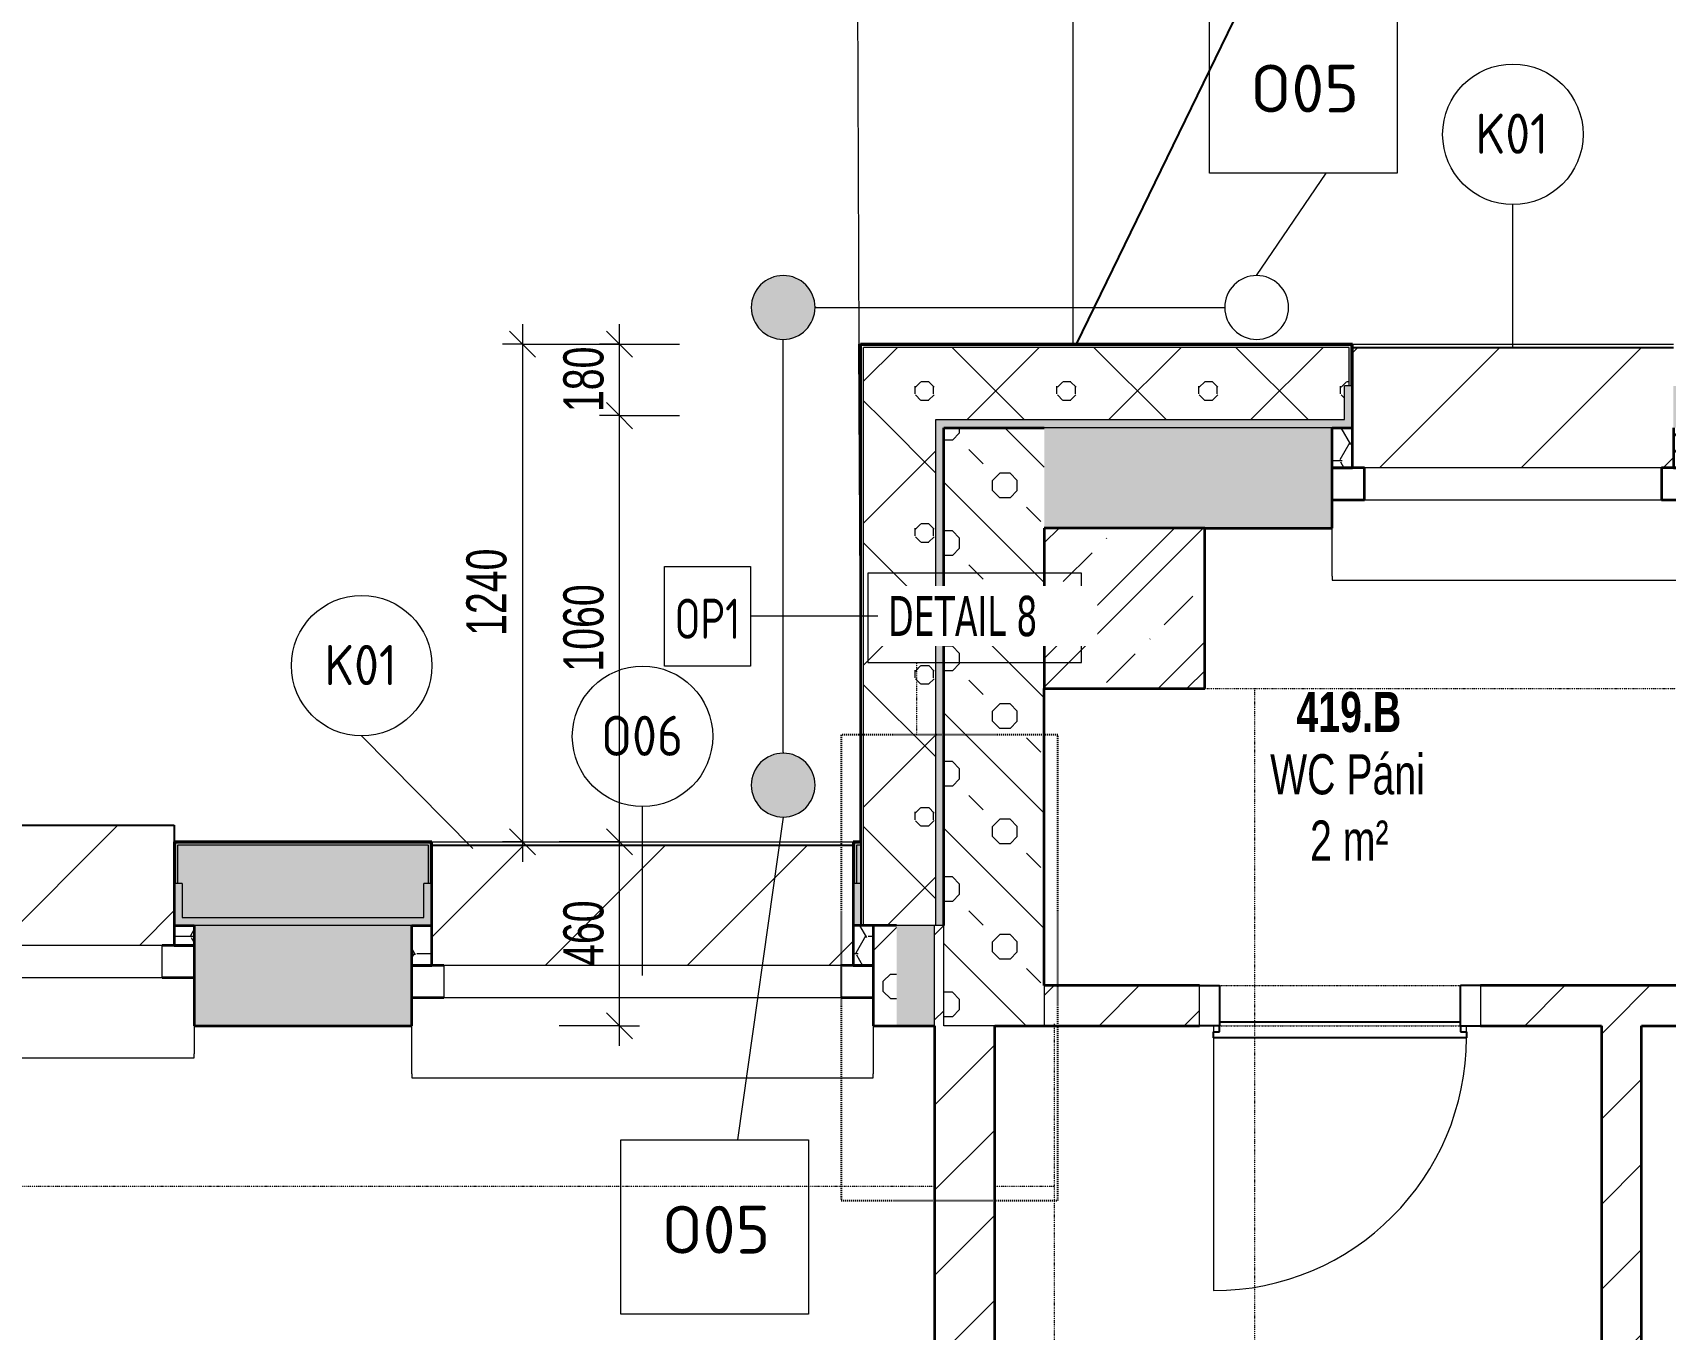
# Model space of a CAD drawing. Header units: millimetres. Extents: x -17526 to 208316, y -45352 to 20466.
# Drawn here: x 142228 to 146297, y -19485 to -16254 of the extents above; entities that cross this region are included whole.
import ezdxf

# ---------------------------------------------------------------- set-up
doc = ezdxf.new("R2010")
doc.units = ezdxf.units.MM
for name, pattern in [('3_Čárkovaná 2_5mm', [5, 2.5, -2.5]), ('Dash dot dot', [5, 2, -1, 0, -1, 0, -1]), ('Čerchovaná se dvěma tečkami', [2.59, 1, -0.53, 0, -0.53, 0, -0.53])]:
    doc.linetypes.add(name, pattern=pattern)
for name, color, linetype, lineweight in [('A-ANNO-DIMS', 211, 'Continuous', 9), ('A-ANNO-DIMS-50', 211, 'Continuous', 9), ('A-AREA-IDEN', 2, 'Continuous', 9), ('A-DETL', 90, 'Continuous', 9), ('A-DOOR', 31, 'Continuous', 9), ('A-DOOR-FRAM', 31, 'Continuous', 9), ('A-GENM', 13, 'Continuous', 9), ('A-GLAZ', 151, 'Continuous', 9), ('A-GLAZ-IDEN', 152, 'Continuous', 9), ('A-ROOF', 132, 'Continuous', 13), ('A-WALL', 113, 'Continuous', 9), ('A-WALL-IDEN', 211, 'Continuous', 9), ('A-WALL-PATT', 111, 'Continuous', 9), ('E-POWR-CNDT', 130, 'Continuous', 13), ('E-POWR-CNDT-IDEN', 130, 'Continuous', 9), ('E-POWR-DROP', 130, 'Continuous', 13), ('E-POWR-RISE', 130, 'Continuous', 13), ('G-ANNO-TEXT', 231, 'Continuous', 9), ('Q-SPCQ', 91, 'Continuous', 9), ('Q-SPCQ-IDEN', 132, 'Continuous', 9), ('S-COLS', 52, 'Continuous', 9)]:
    doc.layers.add(name, color=color, linetype=linetype, lineweight=lineweight)
doc.styles.add('Arial_4', font='arial.ttf', dxfattribs={"width": 0.7, "height": 100})
doc.styles.add('Arial_B', font='arialbd.ttf', dxfattribs={"width": 0.7, "height": 100})
doc.styles.add('ISOCPEUR', font='isocpeur.ttf', dxfattribs={"width": 0.9, "height": 100})
doc.styles.add('ISOCPEUR_1', font='isocpeur.ttf', dxfattribs={"height": 119.0625})
doc.styles.add('ISOCPEUR_2', font='isocpeur.ttf', dxfattribs={"width": 0.75, "height": 100})
doc.styles.add('Tahoma', font='tahoma.ttf', dxfattribs={"width": 0.7, "height": 100})
doc.dimstyles.new('Vnitřní_-_průhledné', dxfattribs={"dimscale": 304.8, "dimtxt": 102.02594, "dimasz": 0.213255, "dimexe": 0.164042, "dimexo": 0.0625, "dimgap": 0.032808, "dimtad": 1, "dimdec": 0, "dimrnd": 5, "dimzin": 0, "dimdsep": 46, "dimtxsty": 'Arial_4', "dimblk1": 'OBLIQUE', "dimblk2": 'OBLIQUE', "dimsah": 1, "dimcen": 0.09, "dimdle": 0.164042, "dimazin": 0, "dimtfac": 1, "dimtdec": 4, "dimtix": 1, "dimtmove": 0, "dimatfit": 3, "dimfxl": 0.492126, "dimfxlon": 1, "dimtvp": 1, "dimtolj": 1, "dimtzin": 0, "dimarcsym": 2})
pattern_1 = [(45, (73033.68, 0), (-106.06602, 106.06602), [])]
pattern_2 = [(45, (73033.68, 0), (0.0007, 353.5527), []), (315, (73033.68, 0), (353.5527, -0.0007), []), (270, (73187.36, 9.56), (176.771, -176.771), [19.139, -334.416]), (270, (73233.55, 9.56), (176.771, -176.771), [19.139, -334.416]), (0, (73200.25, 23.1), (176.771, 176.771), [19.139, -334.416]), (0, (73200.25, -23.1), (176.771, 176.771), [19.139, -334.416]), (45, (73187.36, 9.56), (0.0007, 353.5527), [19.139, -230.861]), (45, (73220.03, -23.1), (0.0007, 353.5527), [19.139, -230.861]), (315, (73220.03, 23.1), (353.5534, 0), [19.139, -230.861]), (315, (73187.36, -9.56), (353.5527, -0.0007), [19.139, -230.861])]

# ---------------------------------------------------------------- blocks, each defined once
blk = doc.blocks.new('OKNO_1k_nadsvetlik - OKNO_1k_nadsvetlik_1200 x 1500-V123-2NP_NÁVRH B')
at = {"layer": 'A-GLAZ', "lineweight": 13}
h = blk.add_hatch(dxfattribs=at)
h.set_pattern_fill('FP_128', color=256, style=0, pattern_type=2)
h.set_pattern_definition([(0, (-68997.446, 18603.17), (75, 43.3), [50, -100]), (60, (-68947.446, 18603.17), (0.0011, 86.601905), [50, -100]), (300, (-68947.446, 18603.17), (74.9989, -43.301905), [50, -100])])
h.paths.add_polyline_path([(550, 75), (600, 75), (600, 125), (550, 125)])
h.paths.add_polyline_path([(-600, 75), (-550, 75), (-550, 125), (-600, 125)])
at = {"layer": 'A-GLAZ', "lineweight": 35}
for p, q in [((-550, 75), (-550, 125)), ((550, 125), (550, 75)), ((-600, 75), (-550, 75)), ((-520, 75), (-600, 75)), ((600, 75), (520, 75)), ((550, 75), (600, 75)), ((-600, -5), (-520, -5)), ((520, -5), (600, -5))]:
    blk.add_line(p, q, dxfattribs=at)
at = {"layer": 'A-GLAZ', "lineweight": 13}
for p, q in [((520, 75), (-520, 75)), ((-520, 75), (-520, -5)), ((520, -5), (520, 75)), ((-520, -5), (520, -5))]:
    blk.add_line(p, q, dxfattribs=at)
blk = doc.blocks.new('parapet s nosem_vnitní - parapet s nosem_vnitní-1280356-2NP_NÁVRH B')
at = {"layer": 'A-GENM', "lineweight": 13}
for p, q in [((-600, -190), (-600, -120)), ((600, -120), (600, -190)), ((-600, -190), (-600, -200)), ((-600, -200), (600, -200)), ((600, -200), (600, -190))]:
    blk.add_line(p, q, dxfattribs=at)
blk = doc.blocks.new('parapet_ext - parapet_ext-V124-2NP_NÁVRH B')
at = {"layer": 'Q-SPCQ', "lineweight": 13}
h = blk.add_hatch(dxfattribs=at)
h.set_pattern_fill('FP_129', color=21, style=0, pattern_type=2)
h.set_pattern_definition([(45, (-68997.45, 18528.17), (-176.7767, 176.7767), [])])
h.paths.add_polyline_path([(520, 0), (550, 0), (550, 300), (-550, 300), (-550, 0), (-169, 0)])
at = {"layer": 'Q-SPCQ', "color": 241, "lineweight": 25}
for p, q in [((-550, 258), (-550, 300)), ((-550, 300), (550, 300)), ((550, 300), (550, 258))]:
    blk.add_line(p, q, dxfattribs=at)
blk = doc.blocks.new('DVERE_1k_oblozka - DD03_01_600x1970_koupelna-1549522-2NP_NÁVRH B')
at = {"layer": 'A-DOOR', "lineweight": 13}
for p, q in [((-350, 52.9), (-300, 52.9)), ((-350, -47.1), (-350, 52.9)), ((-300, 52.9), (-300, -47.1)), ((300, 52.9), (350, 52.9)), ((300, -47.1), (300, 52.9)), ((350, 52.9), (350, -47.1)), ((-300, -47.1), (-350, -47.1)), ((-315, -47.1), (-315, -707.1)), ((205, -77.1), (-205, -77.1)), ((350, -47.1), (300, -47.1)), ((315, -77.1), (315, -47.1))]:
    blk.add_line(p, q, dxfattribs=at)
at = {"layer": 'A-DOOR', "linetype": 'Čerchovaná se dvěma tečkami', "lineweight": 13}
for p, q in [((-300, 52.9), (300, 52.9)), ((-300, -47.1), (300, -47.1))]:
    blk.add_line(p, q, dxfattribs=at)
at = {"layer": 'A-DOOR', "lineweight": 25}
for p, q in [((-300, -37.1), (300, -37.1)), ((-315, -62.1), (-300, -62.1)), ((-315, -77.1), (-315, -62.1)), ((315, -77.1), (-315, -77.1)), ((-300, -62.1), (-300, -47.1)), ((300, -47.1), (300, -62.1)), ((300, -62.1), (315, -62.1)), ((315, -62.1), (315, -77.1))]:
    blk.add_line(p, q, dxfattribs=at)
at = {"layer": 'A-DOOR', "lineweight": 13}
blk.add_arc((-315, -77.1), 630, 270, 0, dxfattribs=at)
at = {"layer": 'A-DOOR-FRAM', "lineweight": 25}
for p, q in [((-350, 52.9), (-300, 52.9)), ((-300, 52.9), (-300, -47.1)), ((300, -47.1), (300, 52.9)), ((350, 52.9), (300, 52.9)), ((-300, -47.1), (-350, -47.1)), ((300, -47.1), (350, -47.1))]:
    blk.add_line(p, q, dxfattribs=at)
blk = doc.blocks.new('OKNO_1k - OKNO_1k_900x1000-V161-2NP_NÁVRH B')
at = {"layer": 'A-GLAZ', "lineweight": 13}
h = blk.add_hatch(dxfattribs=at)
h.set_pattern_fill('FP_185', color=256, style=0, pattern_type=2)
h.set_pattern_definition([(0, (-72883.28, 17363.343), (75, 43.3), [50, -100]), (60, (-72833.28, 17363.343), (0.0011, 86.601905), [50, -100]), (300, (-72833.28, 17363.343), (74.9989, -43.301905), [50, -100])])
h.paths.add_polyline_path([(420, 25), (450, 25), (450, 125), (400, 125), (400, 25)])
h.paths.add_polyline_path([(-400, 25), (-400.5, 125), (-450, 125), (-450, 25), (-420, 25)])
at = {"layer": 'A-GLAZ', "lineweight": 35}
for p, q in [((-400, 25), (-400, 125)), ((400, 125), (400, 25)), ((-450, 25), (-400, 25)), ((-370, 25), (-450, 25)), ((-370, -55), (-370, 25)), ((450, 25), (370, 25)), ((370, 25), (370, -55)), ((400, 25), (450, 25)), ((-450, -55), (-370, -55)), ((370, -55), (450, -55))]:
    blk.add_line(p, q, dxfattribs=at)
at = {"layer": 'A-GLAZ', "lineweight": 13}
for p, q in [((370, 25), (-370, 25)), ((-370, -55), (370, -55))]:
    blk.add_line(p, q, dxfattribs=at)
blk = doc.blocks.new('parapet s nosem_vnitní - parapet s nosem_vnitní-V159-2NP_NÁVRH B')
at = {"layer": 'A-GENM', "lineweight": 13}
for p, q in [((-450, -190), (-450, -70)), ((450, -70), (450, -190)), ((-450, -190), (-450, -200)), ((-450, -200), (450, -200)), ((450, -200), (450, -190))]:
    blk.add_line(p, q, dxfattribs=at)
blk = doc.blocks.new('parapet_ext - parapet_ext-V162-2NP_NÁVRH B')
at = {"layer": 'Q-SPCQ', "lineweight": 13}
h = blk.add_hatch(dxfattribs=at)
h.set_pattern_fill('FP_186', color=21, style=0, pattern_type=2)
h.set_pattern_definition([(45, (-72883.28, 17338.34), (-176.7767, 176.7767), [])])
h.paths.add_polyline_path([(-400, 0), (400, 0), (400, 300), (-400, 300), (-400, 100)])
at = {"layer": 'Q-SPCQ', "color": 241, "lineweight": 25}
blk.add_line((-400, 300), (400, 300), dxfattribs=at)
blk = doc.blocks.new('Conduit Elbow - without Fittings - RMC-hromosvod - Standard-1011713-2NP_NÁVRH B')
at = {"layer": 'E-POWR-CNDT', "color": 21}
blk.add_line((71064.9, -18046.3), (71064.9, -18049.3), dxfattribs=at)
blk = doc.blocks.new('OKNO_1k_nadsvetlik - OKNO_1k_nadsvetlik_1150 x 1500-2031590-2NP_NÁVRH B')
at = {"layer": 'A-GLAZ', "lineweight": 13}
h = blk.add_hatch(dxfattribs=at)
h.set_pattern_fill('FP_210', color=21, style=0, pattern_type=2)
h.set_pattern_definition([(0, (-70714.446, 18603.17), (75, 43.3), [50, -100]), (60, (-70664.446, 18603.17), (0.0011, 86.601905), [50, -100]), (300, (-70664.446, 18603.17), (74.9989, -43.301905), [50, -100])])
h.paths.add_polyline_path([(575, 25), (574.5, 125), (525, 125), (525, 25)])
h.paths.add_polyline_path([(-525, 25), (-525, 125), (-575, 125), (-575, 25)])
at = {"layer": 'A-GLAZ', "color": 20, "lineweight": 35}
for p, q in [((-525, 25), (-525, 125)), ((525, 125), (525, 25)), ((-575, 25), (-525, 25)), ((-495, 25), (-575, 25)), ((575, 25), (495, 25)), ((525, 25), (575, 25)), ((-575, -55), (-495, -55)), ((495, -55), (575, -55))]:
    blk.add_line(p, q, dxfattribs=at)
at = {"layer": 'A-GLAZ', "color": 21, "lineweight": 13}
for p, q in [((495, 25), (-495, 25)), ((-495, 25), (-495, -55)), ((495, -55), (495, 25)), ((-495, -55), (495, -55))]:
    blk.add_line(p, q, dxfattribs=at)
blk = doc.blocks.new('parapet s nosem_vnitní - parapet s nosem_vnitní-2031591-2NP_NÁVRH B')
at = {"layer": 'A-GENM', "color": 21, "lineweight": 13}
for p, q in [((-575, -190), (-575, -70)), ((575, -70), (575, -190)), ((-575, -190), (-575, -200)), ((-575, -200), (575, -200)), ((575, -200), (575, -190))]:
    blk.add_line(p, q, dxfattribs=at)
blk = doc.blocks.new('parapet_ext - parapet_ext-2031592-2NP_NÁVRH B')
at = {"layer": 'Q-SPCQ', "lineweight": 13}
h = blk.add_hatch(dxfattribs=at)
h.set_pattern_fill('FP_211', color=21, style=0, pattern_type=2)
h.set_pattern_definition([(45, (-70714.45, 18578.17), (-176.7767, 176.7767), [])])
h.paths.add_polyline_path([(-525, 0), (525, 0), (525, 300), (-525, 300), (-525, 48.6)])
at = {"layer": 'Q-SPCQ', "color": 241, "lineweight": 25}
blk.add_line((-525, 300), (525, 300), dxfattribs=at)
blk = doc.blocks.new('Betonový čtvercový sloup - 400 x 400-V213-2NP_NÁVRH B')
at = {"layer": 'S-COLS', "lineweight": 13}
h = blk.add_hatch(dxfattribs=at)
h.set_pattern_fill('FP_223', color=256, style=0, pattern_type=2)
h.set_pattern_definition([(45, (-71915.3, 17688.34), (-179.6051, 179.6051), []), (45, (-71843.46, 17688.34), (-179.6051, 179.6051), []), (45, (-71699.78, 17688.34), (-107.7631, 251.4472), [101.6, -50.8, 1.676, -49.124])])
h.paths.add_polyline_path([(-200, -200), (200, -200), (200, 200), (-200, 200), (-200, -172.2)])
at = {"layer": 'S-COLS', "lineweight": 35}
for p, q in [((200, 200), (-200, 200)), ((-200, 200), (-200, -200)), ((200, -200), (200, 200)), ((-200, -200), (200, -200))]:
    blk.add_line(p, q, dxfattribs=at)
blk = doc.blocks.new('DIMBLOCK129-2NP_NÁVRH B')
at = {"layer": 'A-ANNO-DIMS-50', "lineweight": 18}
for p, q in [((143690.5, -18270.2), (143658, -18237.7)), ((143690.5, -18270.2), (143723, -18302.7)), ((143690.5, -18728.2), (143658, -18695.7)), ((143690.5, -18728.2), (143723, -18760.7))]:
    blk.add_line(p, q, dxfattribs=at)
at = {"layer": 'A-ANNO-DIMS-50'}
for p, q in [((143690.5, -18270.2), (143540.5, -18270.2)), ((143690.5, -18778.2), (143690.5, -18270.2)), ((143690.5, -18270.2), (143740.5, -18270.2)), ((143690.5, -18728.2), (143540.5, -18728.2)), ((143690.5, -18728.2), (143740.5, -18728.2))]:
    blk.add_line(p, q, dxfattribs=at)
at = {"layer": 'A-ANNO-DIMS-50', "color": 0, "insert": (143550.7, -18579.2), "char_height": 100, "width": 192.123, "attachment_point": 1, "rotation": 90, "line_spacing_factor": 0.941778, "style": 'Arial_4'}
blk.add_mtext('460', dxfattribs=at)
blk = doc.blocks.new('_Oblique')
at = {"color": 0, "linetype": 'ByBlock', "lineweight": -2}
blk.add_line((-0.5, -0.5), (0.5, 0.5), dxfattribs=at)
blk = doc.blocks.new('DIMBLOCK130-2NP_NÁVRH B')
at = {"layer": 'A-ANNO-DIMS-50'}
for p, q in [((143690.5, -17208.3), (143640.5, -17208.3)), ((143690.5, -18270.2), (143690.5, -17208.3)), ((143690.5, -17208.3), (143840.5, -17208.3)), ((143690.5, -18270.2), (143540.5, -18270.2)), ((143690.5, -18270.2), (143740.5, -18270.2))]:
    blk.add_line(p, q, dxfattribs=at)
at = {"layer": 'A-ANNO-DIMS-50', "lineweight": 18}
for p, q in [((143690.5, -17208.3), (143658, -17175.8)), ((143690.5, -17208.3), (143723, -17240.8)), ((143690.5, -18270.2), (143658, -18237.7)), ((143690.5, -18270.2), (143723, -18302.7))]:
    blk.add_line(p, q, dxfattribs=at)
at = {"layer": 'A-ANNO-DIMS-50', "color": 0, "insert": (143550.7, -17846), "char_height": 100, "width": 256.164, "attachment_point": 1, "rotation": 90, "line_spacing_factor": 0.941778, "style": 'Arial_4'}
blk.add_mtext('1060', dxfattribs=at)
blk = doc.blocks.new('DIMBLOCK131-2NP_NÁVRH B')
at = {"layer": 'A-ANNO-DIMS-50', "lineweight": 18}
for p, q in [((143690.5, -17030.3), (143658, -16997.8)), ((143690.5, -17030.3), (143723, -17062.8)), ((143690.5, -17208.3), (143658, -17175.8)), ((143690.5, -17208.3), (143723, -17240.8))]:
    blk.add_line(p, q, dxfattribs=at)
at = {"layer": 'A-ANNO-DIMS-50'}
for p, q in [((143690.5, -17208.3), (143690.5, -16980.3)), ((143690.5, -17030.3), (143640.5, -17030.3)), ((143690.5, -17030.3), (143840.5, -17030.3)), ((143690.5, -17208.3), (143640.5, -17208.3)), ((143690.5, -17208.3), (143840.5, -17208.3))]:
    blk.add_line(p, q, dxfattribs=at)
at = {"layer": 'A-ANNO-DIMS-50', "color": 0, "insert": (143550.7, -17199.4), "char_height": 100, "width": 192.123, "attachment_point": 1, "rotation": 90, "line_spacing_factor": 0.941778, "style": 'Arial_4'}
blk.add_mtext('180', dxfattribs=at)
blk = doc.blocks.new('DIMBLOCK132-2NP_NÁVRH B')
at = {"layer": 'A-ANNO-DIMS-50', "lineweight": 18}
for p, q in [((143448.9, -17030.3), (143416.4, -16997.8)), ((143448.9, -17030.3), (143481.4, -17062.8)), ((143448.9, -18270.2), (143416.4, -18237.7)), ((143448.9, -18270.2), (143481.4, -18302.7))]:
    blk.add_line(p, q, dxfattribs=at)
at = {"layer": 'A-ANNO-DIMS-50'}
for p, q in [((143448.9, -16980.3), (143448.9, -18320.2)), ((143448.9, -17030.3), (143398.9, -17030.3)), ((143448.9, -17030.3), (143711.1, -17030.3)), ((143448.9, -18270.2), (143398.9, -18270.2)), ((143448.9, -18270.2), (143598.9, -18270.2))]:
    blk.add_line(p, q, dxfattribs=at)
at = {"layer": 'A-ANNO-DIMS-50', "color": 0, "insert": (143309, -17757), "char_height": 100, "width": 256.164, "attachment_point": 1, "rotation": 90, "line_spacing_factor": 0.941778, "style": 'Arial_4'}
blk.add_mtext('1240', dxfattribs=at)
blk = doc.blocks.new('Popiska speciální vybavení - Popiska okna_Bublina-1426311-2NP_NÁVRH B')
at = {"layer": 'Q-SPCQ-IDEN'}
blk.add_circle((0, 0), 3.5, dxfattribs=at)
blk = doc.blocks.new('Popiska okna_Bublina_CC - Popiska okna_Bublina-1410372-2NP_NÁVRH B')
at = {"layer": 'A-GLAZ-IDEN'}
blk.add_circle((0, 0), 3.5, dxfattribs=at)

msp = doc.modelspace()

# ---------------------------------------------------------------- hatches: boundary and pattern name
at = {"layer": 'A-WALL-PATT', "lineweight": 13}
h = msp.add_hatch(dxfattribs=at)
h.set_pattern_fill('FP_157', color=21, style=0, pattern_type=2)
h.set_pattern_definition(pattern_2)
h.paths.add_polyline_path([(150926.2, -17218.3), (151268.1, -17218.3), (151268.1, -17038.3), (150525, -17038.3), (150525, -17134.3), (150537, -17134.3), (150537, -17218.3)])
h.paths.add_polyline_path([(148955.8, -17218.3), (149697, -17218.3), (149697, -17134.3), (149709, -17134.3), (149709, -17038.3), (148425, -17038.3), (148425, -17134.3), (148437, -17134.3), (148437, -17218.3)])
h.paths.add_polyline_path([(147379.4, -17218.3), (147597, -17218.3), (147597, -17134.3), (147609, -17134.3), (147609, -17038.3), (146325, -17038.3), (146325, -17134.3), (146337, -17134.3), (146337, -17218.3)])
h.paths.add_polyline_path([(145014.9, -17218.3), (145497, -17218.3), (145497, -17134.3), (145509, -17134.3), (145509, -17038.3), (144299, -17038.3), (144299, -17218.3), (144479, -17218.3)])
at = {"layer": 'A-WALL-PATT'}
h = msp.add_hatch(color=11, dxfattribs=at)
h.paths.add_polyline_path([(150532.2, -17238.3), (151268.1, -17238.3), (151268.1, -17218.3), (150537, -17218.3), (150537, -17134.3), (150517, -17134.3), (150517, -17238.3)])
h.paths.add_polyline_path([(149717, -17238.3), (149717, -17134.3), (149697, -17134.3), (149697, -17218.3), (148437, -17218.3), (148437, -17134.3), (148417, -17134.3), (148417, -17238.3), (149714, -17238.3)])
h.paths.add_polyline_path([(147617, -17238.3), (147617, -17134.3), (147597, -17134.3), (147597, -17218.3), (146337, -17218.3), (146337, -17134.3), (146317, -17134.3), (146317, -17238.3), (147614, -17238.3)])
h.paths.add_polyline_path([(145497, -17238.3), (145517, -17238.3), (145517, -17134.3), (145497, -17134.3), (145497, -17218.3), (144479, -17218.3), (144479, -17238.3), (145467, -17238.3)])
at = {"layer": 'A-WALL-PATT', "lineweight": 13}
h = msp.add_hatch(dxfattribs=at)
h.set_pattern_fill('FP_157', color=21, style=0, pattern_type=2)
h.set_pattern_definition(pattern_2)
h.paths.add_polyline_path([(144479, -18478.2), (144479, -17218.3), (144299, -17218.3), (144299, -18478.2), (144476.1, -18478.2)])
at = {"layer": 'A-WALL-PATT'}
msp.add_hatch(color=11, dxfattribs=at).paths.add_polyline_path([(144479, -18478.2), (144499, -18478.2), (144499, -17238.3), (144479, -17238.3), (144479, -18195)])
at = {"layer": 'A-WALL-PATT', "lineweight": 13}
h = msp.add_hatch(dxfattribs=at)
h.set_pattern_fill('FP_216', color=256, angle=45, style=0, pattern_type=2)
h.set_pattern_definition([(135, (144748.99, -17911.41), (-143.684, -143.684), []), (90, (144681.68, -17682.47), (-143.684, 143.684), [25.4, -261.968]), (135, (144681.68, -17657.07), (-143.684, -143.684), [25.4, -177.8]), (180, (144663.72, -17639.1), (-143.684, -143.684), [25.4, -261.968]), (225, (144638.32, -17639.1), (143.684, -143.684), [25.4, -177.8]), (90, (144620.36, -17682.47), (-143.684, 143.684), [25.4, -261.968]), (135, (144638.32, -17700.43), (-143.684, -143.684), [25.4, -177.8]), (180, (144663.72, -17700.43), (-143.684, -143.684), [25.4, -261.968]), (225, (144681.68, -17682.47), (143.684, -143.684), [25.4, -177.8]), (135, (144597.14, -17615.88), (-143.684, -143.684), [50.8, -152.4])])
h.paths.add_polyline_path([(144499, -18728.2), (144749, -18728.2), (144749, -17238.3), (144499, -17238.3), (144499, -18628.2)])
h = msp.add_hatch(dxfattribs=at)
h.set_pattern_fill('FP_152', color=256, angle=-315, style=0, pattern_type=2)
h.set_pattern_definition([(225, (156889.3, -17238.34), (143.684, -143.684), []), (180, (156660.36, -17305.65), (-143.684, -143.684), [25.4, -261.968]), (225, (156634.96, -17305.65), (143.684, -143.684), [25.4, -177.8]), (270, (156617, -17323.6), (143.684, -143.684), [25.4, -261.968]), (315, (156617, -17349), (143.684, 143.684), [25.4, -177.8]), (180, (156660.36, -17366.97), (-143.684, -143.684), [25.4, -261.968]), (225, (156678.32, -17349), (143.684, -143.684), [25.4, -177.8]), (270, (156678.32, -17323.61), (143.684, -143.684), [25.4, -261.968]), (315, (156660.36, -17305.65), (143.684, 143.684), [25.4, -177.8]), (225, (156593.77, -17390.19), (143.684, -143.684), [50.8, -152.4])])
h.paths.add_polyline_path([(169173.3, -17488.3), (169173.3, -17238.3), (168467.1, -17238.3), (168467.1, -17338.3), (168517.1, -17338.3), (168517.1, -17488.3), (168773.3, -17488.3)])
h.paths.add_polyline_path([(165901.7, -17488.3), (166117.1, -17488.3), (166117.1, -17338.3), (166167.1, -17338.3), (166167.1, -17238.3), (165767.1, -17238.3), (165767.1, -17338.3), (165817.1, -17338.3), (165817.1, -17488.3)])
h.paths.add_polyline_path([(163159.4, -17488.3), (163417.1, -17488.3), (163417.1, -17338.3), (163467.1, -17338.3), (163467.1, -17238.3), (161482.1, -17238.3), (161482.1, -17338.3), (161532.1, -17338.3), (161532.1, -17488.3), (163143, -17488.3)])
h.paths.add_polyline_path([(158802.1, -17488.3), (159132.1, -17488.3), (159132.1, -17338.3), (159182.1, -17338.3), (159182.1, -17238.3), (158802.1, -17238.3), (158802.1, -17338.3)])
h.paths.add_polyline_path([(157602.1, -17488.3), (157602.1, -17238.3), (156502.1, -17238.3), (156502.1, -17488.3), (156722.8, -17488.3), (156722.8, -17408.3), (157122.8, -17408.3), (157122.8, -17488.3)])
h.paths.add_polyline_path([(155261.2, -17488.3), (155302.1, -17488.3), (155302.1, -17238.3), (154952.1, -17238.3), (154952.1, -17338.3), (155002.1, -17338.3), (155002.1, -17488.3), (155183.5, -17488.3)])
h.paths.add_polyline_path([(152602.1, -17488.3), (152602.1, -17338.3), (152652.1, -17338.3), (152652.1, -17238.3), (150567, -17238.3), (150567, -17488.3), (152108.5, -17488.3)])
h.paths.add_polyline_path([(149667, -17488.3), (149667, -17238.3), (148467, -17238.3), (148467, -17488.3), (149175.6, -17488.3)])
h.paths.add_polyline_path([(147567, -17488.3), (147567, -17238.3), (146367, -17238.3), (146367, -17488.3), (147379.4, -17488.3)])
h.paths.add_polyline_path([(145467, -17488.3), (145467, -17238.3), (144749, -17238.3), (144749, -17488.3), (145149, -17488.3)])
h = msp.add_hatch(dxfattribs=at)
h.set_pattern_fill('FP_157', color=21, style=0, pattern_type=2)
h.set_pattern_definition(pattern_2)
h.paths.add_polyline_path([(143203.1, -18458.2), (143203.1, -18374.2), (143215.1, -18374.2), (143215.1, -18278.2), (142589.1, -18278.2), (142589.1, -18374.2), (142601.1, -18374.2), (142601.1, -18458.2), (142650.4, -18458.2)])
h.paths.add_polyline_path([(141461.1, -18458.2), (141461.1, -18374.2), (141473.1, -18374.2), (141473.1, -18278.2), (140489.1, -18278.2), (140489.1, -18374.2), (140501.1, -18374.2), (140501.1, -18458.2), (141074, -18458.2)])
h.paths.add_polyline_path([(139361.1, -18458.2), (139361.1, -18374.2), (139373.1, -18374.2), (139373.1, -18278.2), (138389.1, -18278.2), (138389.1, -18374.2), (138401.1, -18374.2), (138401.1, -18458.2), (138709.5, -18458.2)])
h.paths.add_polyline_path([(136344.9, -18458.2), (137261.1, -18458.2), (137261.1, -18374.2), (137273.1, -18374.2), (137273.1, -18278.2), (136289.1, -18278.2), (136289.1, -18374.2), (136301.1, -18374.2), (136301.1, -18458.2)])
h.paths.add_polyline_path([(135161.1, -18458.2), (135161.1, -18374.2), (135173.1, -18374.2), (135173.1, -18278.2), (134441.2, -18278.2), (134441.2, -18374.2), (134453.2, -18374.2), (134453.2, -18458.2), (134768.5, -18458.2)])
h.paths.add_polyline_path([(133313.2, -18458.2), (133313.2, -18374.2), (133325.2, -18374.2), (133325.2, -18278.2), (132339.1, -18278.2), (132339.1, -18374.2), (132351.1, -18374.2), (132351.1, -18458.2), (133192.2, -18458.2)])
h.paths.add_polyline_path([(131211.1, -18458.2), (131211.1, -18374.2), (131223.1, -18374.2), (131223.1, -18278.2), (130239.1, -18278.2), (130239.1, -18374.2), (130251.1, -18374.2), (130251.1, -18458.2), (130827.6, -18458.2)])
h.paths.add_polyline_path([(128490.5, -18458.2), (129111.1, -18458.2), (129111.1, -18374.2), (129123.1, -18374.2), (129123.1, -18278.2), (128478.5, -18278.2), (128478.5, -18374.2), (128490.5, -18374.2)])
h.paths.add_polyline_path([(127083.8, -18458.2), (127350.5, -18458.2), (127350.5, -18374.2), (127362.5, -18374.2), (127362.5, -18278.2), (126325.1, -18278.2), (126325.1, -18458.2), (126886.7, -18458.2)])
h.paths.add_polyline_path([(144291, -18374.2), (144291, -18278.2), (144281.1, -18278.2), (144281.1, -18374.2)])
at = {"layer": 'A-WALL-PATT'}
h = msp.add_hatch(color=11, dxfattribs=at)
h.paths.add_polyline_path([(144273.1, -18478.2), (144291, -18478.2), (144291, -18374.2), (144273.1, -18374.2)])
h.paths.add_polyline_path([(142589.1, -18478.2), (143223.1, -18478.2), (143223.1, -18374.2), (143203.1, -18374.2), (143203.1, -18458.2), (142601.1, -18458.2), (142601.1, -18374.2), (142581.1, -18374.2), (142581.1, -18478.2), (142584.1, -18478.2)])
h.paths.add_polyline_path([(141481.1, -18478.2), (141481.1, -18374.2), (141461.1, -18374.2), (141461.1, -18458.2), (140501.1, -18458.2), (140501.1, -18374.2), (140481.1, -18374.2), (140481.1, -18478.2), (141478.1, -18478.2)])
h.paths.add_polyline_path([(139361.1, -18478.2), (139381.1, -18478.2), (139381.1, -18374.2), (139361.1, -18374.2), (139361.1, -18458.2), (138401.1, -18458.2), (138401.1, -18374.2), (138381.1, -18374.2), (138381.1, -18478.2), (139331.1, -18478.2)])
h.paths.add_polyline_path([(137278.1, -18478.2), (137281.1, -18478.2), (137281.1, -18374.2), (137261.1, -18374.2), (137261.1, -18458.2), (136301.1, -18458.2), (136301.1, -18374.2), (136281.1, -18374.2), (136281.1, -18478.2), (137273.1, -18478.2)])
h.paths.add_polyline_path([(135161.1, -18478.2), (135181.1, -18478.2), (135181.1, -18374.2), (135161.1, -18374.2), (135161.1, -18458.2), (134453.2, -18458.2), (134453.2, -18374.2), (134433.2, -18374.2), (134433.2, -18478.2), (135131.1, -18478.2)])
h.paths.add_polyline_path([(132331.1, -18478.2), (133333.2, -18478.2), (133333.2, -18374.2), (133313.2, -18374.2), (133313.2, -18458.2), (132351.1, -18458.2), (132351.1, -18374.2), (132331.1, -18374.2), (132331.1, -18458.2)])
h.paths.add_polyline_path([(130251.1, -18478.2), (131231.1, -18478.2), (131231.1, -18374.2), (131211.1, -18374.2), (131211.1, -18458.2), (130251.1, -18458.2), (130251.1, -18374.2), (130231.1, -18374.2), (130231.1, -18478.2), (130239.1, -18478.2)])
h.paths.add_polyline_path([(129111.1, -18478.2), (129131.1, -18478.2), (129131.1, -18374.2), (129111.1, -18374.2), (129111.1, -18458.2), (128490.5, -18458.2), (128490.5, -18374.2), (128470.5, -18374.2), (128470.5, -18478.2), (129081.1, -18478.2)])
h.paths.add_polyline_path([(127320.5, -18478.2), (127370.5, -18478.2), (127370.5, -18374.2), (127350.5, -18374.2), (127350.5, -18458.2), (126505.1, -18458.2), (126505.1, -18478.2), (127280.8, -18478.2)])
at = {"layer": 'A-WALL-PATT', "lineweight": 13}
h = msp.add_hatch(dxfattribs=at)
h.set_pattern_fill('FP_119', color=256, angle=45, style=0, pattern_type=2)
h.set_pattern_definition([(45, (135583.86, -18728.17), (-143.684, 143.684), []), (360, (135812.81, -18660.87), (143.684, 143.684), [25.4, -261.968]), (45, (135838.21, -18660.87), (-143.684, 143.684), [25.4, -177.8]), (90, (135856.17, -18642.9), (-143.684, 143.684), [25.4, -261.968]), (135, (135856.17, -18617.5), (-143.684, -143.684), [25.4, -177.8]), (360, (135812.81, -18599.54), (143.684, 143.684), [25.4, -261.968]), (45, (135794.85, -18617.5), (-143.684, 143.684), [25.4, -177.8]), (90, (135794.85, -18642.9), (-143.684, 143.684), [25.4, -261.968]), (135, (135812.81, -18660.87), (-143.684, -143.684), [25.4, -177.8]), (45, (135879.4, -18576.32), (-143.684, 143.684), [50.8, -152.4])])
h.paths.add_polyline_path([(144476.1, -18728.2), (144476.1, -18478.2), (144381.1, -18478.2), (144381.1, -18728.2), (144423.8, -18728.2)])
h.paths.add_polyline_path([(143173.1, -18728.2), (143173.1, -18478.2), (142631.1, -18478.2), (142631.1, -18728.2), (142650.4, -18728.2)])
h.paths.add_polyline_path([(140660.4, -18728.2), (141431.1, -18728.2), (141431.1, -18478.2), (140531.1, -18478.2), (140531.1, -18728.2)])
h.paths.add_polyline_path([(139170.4, -18728.2), (139331.1, -18728.2), (139331.1, -18478.2), (138431.1, -18478.2), (138431.1, -18728.2), (138770.4, -18728.2)])
h.paths.add_polyline_path([(137007.7, -18728.2), (137231.1, -18728.2), (137231.1, -18478.2), (136331.1, -18478.2), (136331.1, -18728.2), (136857.7, -18728.2)])
h.paths.add_polyline_path([(134768.5, -18728.2), (135131.1, -18728.2), (135131.1, -18478.2), (134483.2, -18478.2), (134483.2, -18728.2), (134762.7, -18728.2)])
h.paths.add_polyline_path([(133283.2, -18728.2), (133283.2, -18478.2), (132381.1, -18478.2), (132381.1, -18728.2), (133192.2, -18728.2)])
h.paths.add_polyline_path([(131181.1, -18728.2), (131181.1, -18478.2), (130281.1, -18478.2), (130281.1, -18728.2), (130827.6, -18728.2)])
h.paths.add_polyline_path([(129081.1, -18728.2), (129081.1, -18478.2), (128520.5, -18478.2), (128520.5, -18728.2)])
h.paths.add_polyline_path([(127320.5, -18728.2), (127320.5, -18478.2), (126525.1, -18478.2), (126525.1, -18728.2), (126886.7, -18728.2)])
h = msp.add_hatch(dxfattribs=at)
h.set_pattern_fill('FP_212', color=21, angle=45, style=0, pattern_type=2)
h.set_pattern_definition([(45, (144423.97, -18728.17), (-143.68, 143.68), []), (360, (144652.92, -18660.86), (143.684, 143.684), [25.4, -261.97]), (45, (144678.32, -18660.87), (-143.68, 143.68), [25.4, -177.8]), (90, (144696.28, -18642.9), (-143.684, 143.684), [25.4, -261.97]), (135, (144696.28, -18617.5), (-143.68, -143.68), [25.4, -177.8]), (360, (144652.92, -18599.54), (143.684, 143.684), [25.4, -261.97]), (45, (144634.96, -18617.5), (-143.68, 143.68), [25.4, -177.8]), (90, (144634.96, -18642.9), (-143.684, 143.684), [25.4, -261.97]), (135, (144652.92, -18660.86), (-143.68, -143.68), [25.4, -177.8]), (45, (144719.5, -18576.32), (-143.68, 143.68), [50.8, -152.4])])
h.paths.add_polyline_path([(144381.1, -18728.2), (144381.1, -18478.2), (144323.1, -18478.2), (144323.1, -18728.2)])
h = msp.add_hatch(dxfattribs=at)
h.set_pattern_fill('FP_124', color=256, style=0, pattern_type=2)
h.set_pattern_definition(pattern_1)
h.paths.add_polyline_path([(144476.1, -21748.2), (144626.1, -21748.2), (144626.1, -18728.2), (144499, -18728.2), (144499, -18478.2), (144476.1, -18478.2), (144476.1, -19867.6)])
h = msp.add_hatch(dxfattribs=at)
h.set_pattern_fill('FP_124', color=256, style=0, pattern_type=2)
h.set_pattern_definition(pattern_1)
h.paths.add_polyline_path([(147957.9, -18728.2), (147957.9, -18628.2), (145836.1, -18628.2), (145836.1, -18728.2), (147537.9, -18728.2)])
h.paths.add_polyline_path([(149247, -18728.2), (149247, -18628.2), (148657.9, -18628.2), (148657.9, -18728.2), (148955.8, -18728.2)])
h.paths.add_polyline_path([(145136.1, -18728.2), (145136.1, -18628.2), (144749, -18628.2), (144749, -18728.2), (145014.9, -18728.2)])
h = msp.add_hatch(dxfattribs=at)
h.set_pattern_fill('FP_124', color=256, style=0, pattern_type=2)
h.set_pattern_definition(pattern_1)
h.paths.add_polyline_path([(146237.9, -20198.1), (146237.9, -18728.2), (146137.9, -18728.2), (146137.9, -20198.1)])
at = {"layer": 'E-POWR-DROP'}
for points in [[(144098.6, -17018.2), (144119.2, -17015.5), (144138.4, -17007.5), (144154.8, -16994.9), (144167.5, -16978.4), (144175.4, -16959.2), (144178.1, -16938.7), (144175.4, -16918.1), (144167.5, -16898.9), (144154.8, -16882.5), (144138.4, -16869.8), (144119.2, -16861.9), (144098.6, -16859.2), (144078, -16861.9), (144058.9, -16869.8), (144042.4, -16882.5), (144029.8, -16898.9), (144021.8, -16918.1), (144019.1, -16938.7), (144021.8, -16959.2), (144029.8, -16978.4), (144042.4, -16994.9), (144058.9, -17007.5), (144078, -17015.5)], [(144098.6, -18208.3), (144119.2, -18205.6), (144138.4, -18197.6), (144154.8, -18185), (144167.5, -18168.5), (144175.4, -18149.4), (144178.1, -18128.8), (144175.4, -18108.2), (144167.5, -18089), (144154.8, -18072.6), (144138.4, -18059.9), (144119.2, -18052), (144098.6, -18049.3), (144078, -18052), (144058.9, -18059.9), (144042.4, -18072.6), (144029.8, -18089), (144021.8, -18108.2), (144019.1, -18128.8), (144021.8, -18149.4), (144029.8, -18168.5), (144042.4, -18185), (144058.9, -18197.6), (144078, -18205.6)]]:
    msp.add_hatch(color=11, dxfattribs=at).paths.add_polyline_path(points)

# ---------------------------------------------------------------- linework, layer by layer
at = {"layer": 'A-DETL', "lineweight": 13}
for p, q in [((144309.4, -17600.9), (144309.4, -17823.2)), ((144842, -17600.9), (144309.4, -17600.9)), ((144842, -17823.2), (144842, -17600.9)), ((144309.4, -17823.2), (144842, -17823.2))]:
    msp.add_line(p, q, dxfattribs=at)
at = {"layer": 'A-DETL', "linetype": 'Dash dot dot', "lineweight": 13}
for p, q in [((144431.8, -18003.2), (144431.8, -17823.2)), ((145149, -17888.3), (146717.9, -17888.3)), ((145273.6, -20203.2), (145273.6, -17888.3)), ((144773.6, -18723.2), (144773.6, -20203.2)), ((140760.4, -19128.2), (144476.1, -19128.2)), ((144626.1, -19128.2), (144773.6, -19128.2))]:
    msp.add_line(p, q, dxfattribs=at)
at = {"layer": 'A-DETL', "linetype": '3_Čárkovaná 2_5mm', "lineweight": 25}
for p, q in [((144243.1, -18003.2), (144243.1, -19163.2)), ((144783.1, -18003.2), (144243.1, -18003.2)), ((144783.1, -19163.2), (144783.1, -18003.2)), ((144243.1, -19163.2), (144783.1, -19163.2))]:
    msp.add_line(p, q, dxfattribs=at)
at = {"layer": 'A-GLAZ-IDEN'}
msp.add_line((143748.1, -18603.2), (143748.1, -18182.4), dxfattribs=at)
at = {"layer": 'A-ROOF', "color": 21}
for p, q in [((144233.1, -5274.4), (144287.5, -17030.3)), ((144821.1, -17030.3), (144821.1, -12028.2)), ((144287.5, -17030.3), (144291, -17030.3))]:
    msp.add_line(p, q, dxfattribs=at)
at = {"layer": 'A-ROOF', "color": 191, "lineweight": 25}
msp.add_line((146816.1, -12944.7), (144828.9, -17030.3), dxfattribs=at)
at = {"layer": 'A-WALL', "color": 21, "lineweight": 13}
for p, q in [((144291, -17783), (144287.5, -17030.3)), ((145517, -17030.3), (146317, -17030.3)), ((143223.1, -18270.2), (144273.1, -18270.2))]:
    msp.add_line(p, q, dxfattribs=at)
at = {"layer": 'A-WALL', "color": 20, "lineweight": 35}
for p, q in [((144291, -17030.3), (144291, -18270.2)), ((145517, -17030.3), (144291, -17030.3)), ((145517, -17238.3), (145517, -17030.3)), ((144499, -18478.2), (144499, -17238.3)), ((144499, -17238.3), (144749, -17238.3)), ((145467, -17238.3), (145517, -17238.3)), ((143223.1, -18270.2), (142581.1, -18270.2)), ((142581.1, -18270.2), (142581.1, -18478.2)), ((143223.1, -18478.2), (143223.1, -18270.2)), ((144291, -18270.2), (144273.1, -18270.2)), ((144273.1, -18270.2), (144273.1, -18478.2)), ((142581.1, -18478.2), (142631.1, -18478.2)), ((143173.1, -18478.2), (143223.1, -18478.2)), ((144381.1, -18478.2), (144273.1, -18478.2)), ((144323.1, -18478.2), (144323.1, -18728.2))]:
    msp.add_line(p, q, dxfattribs=at)
at = {"layer": 'A-WALL', "color": 10, "lineweight": 13}
for p, q in [((144294, -18478.2), (144294, -17033.3)), ((145514, -17033.3), (144294, -17033.3)), ((144299, -18478.2), (144299, -17038.3)), ((145509, -17038.3), (144299, -17038.3)), ((145509, -17134.3), (145509, -17038.3)), ((145514, -17134.3), (145514, -17033.3)), ((145517, -17134.3), (145497, -17134.3)), ((145497, -17218.3), (145497, -17134.3)), ((144479, -18478.2), (144479, -17218.3)), ((144479, -17218.3), (145497, -17218.3)), ((142584.1, -18273.2), (142584.1, -18374.2)), ((143220.1, -18273.2), (142584.1, -18273.2)), ((142589.1, -18278.2), (142589.1, -18374.2)), ((143215.1, -18278.2), (142589.1, -18278.2)), ((143215.1, -18374.2), (143215.1, -18278.2)), ((143220.1, -18374.2), (143220.1, -18273.2)), ((144276.1, -18273.2), (144276.1, -18374.2)), ((144291, -18273.2), (144276.1, -18273.2)), ((144281.1, -18278.2), (144281.1, -18374.2)), ((144291, -18278.2), (144281.1, -18278.2)), ((144291, -18273.2), (144291, -18478.2)), ((142601.1, -18374.2), (142581.1, -18374.2)), ((142601.1, -18374.2), (142601.1, -18458.2)), ((143203.1, -18458.2), (143203.1, -18374.2)), ((143223.1, -18374.2), (143203.1, -18374.2)), ((144291, -18374.2), (144273.1, -18374.2)), ((142601.1, -18458.2), (143203.1, -18458.2))]:
    msp.add_line(p, q, dxfattribs=at)
at = {"layer": 'A-WALL', "lineweight": 13}
for p, q in [((145467, -17238.3), (144749, -17238.3)), ((143173.1, -18478.2), (142631.1, -18478.2)), ((144499, -18478.2), (144381.1, -18478.2)), ((144476.1, -18728.2), (144476.1, -18478.2)), ((144499, -18728.2), (144499, -18478.2)), ((144749, -18628.2), (144749, -18728.2)), ((144626.1, -18728.2), (144499, -18728.2))]:
    msp.add_line(p, q, dxfattribs=at)
at = {"layer": 'A-WALL', "lineweight": 35}
for p, q in [((145467, -17488.3), (145467, -17238.3)), ((145149, -17488.3), (145467, -17488.3)), ((144749, -18628.2), (144749, -17888.3)), ((142631.1, -18478.2), (142631.1, -18728.2)), ((143173.1, -18728.2), (143173.1, -18478.2)), ((145136.1, -18628.2), (144749, -18628.2)), ((146717.9, -18628.2), (145836.1, -18628.2)), ((142631.1, -18728.2), (143173.1, -18728.2)), ((144323.1, -18728.2), (144476.1, -18728.2)), ((144476.1, -18728.2), (144476.1, -21748.2)), ((144626.1, -20203.2), (144626.1, -18728.2)), ((144626.1, -18728.2), (145136.1, -18728.2)), ((145836.1, -18728.2), (146137.9, -18728.2)), ((146137.9, -18728.2), (146137.9, -20198.1)), ((146237.9, -20198.1), (146237.9, -18728.2)), ((146237.9, -18728.2), (147437.9, -18728.2))]:
    msp.add_line(p, q, dxfattribs=at)
at = {"layer": 'A-WALL-IDEN'}
msp.add_line((144395, -17708.2), (144016.8, -17708.2), dxfattribs=at)
at = {"layer": 'A-WALL-IDEN', "flags": 128}
msp.add_lwpolyline([(143802.9, -17583.9), (144016.8, -17583.9), (144016.8, -17832.4), (143802.9, -17832.4)], close=True, dxfattribs=at)
at = {"layer": 'E-POWR-CNDT', "color": 21}
for p, q in [((144181.1, -16938.7), (145196, -16938.7)), ((144098.6, -18046.3), (144098.6, -17021.2))]:
    msp.add_line(p, q, dxfattribs=at)
at = {"layer": 'E-POWR-CNDT-IDEN'}
for p, q in [((145278.5, -16859.2), (145451.6, -16604.1)), ((144098.6, -18208.3), (143984.4, -19012.4))]:
    msp.add_line(p, q, dxfattribs=at)
at = {"layer": 'E-POWR-CNDT-IDEN', "flags": 128}
for points in [[(145161.2, -16169.4), (145628.9, -16169.4), (145628.9, -16604.1), (145161.2, -16604.1)], [(143694.1, -19012.4), (144161.8, -19012.4), (144161.8, -19447.1), (143694.1, -19447.1)]]:
    msp.add_lwpolyline(points, close=True, dxfattribs=at)
at = {"layer": 'E-POWR-DROP', "color": 21}
for centre, start, end in [((144098.6, -16938.7), 0, 180), ((144098.6, -16938.7), 180, 0), ((144098.6, -18128.8), 0, 180), ((144098.6, -18128.8), 180, 0)]:
    msp.add_arc(centre, 79.5, start, end, dxfattribs=at)
at = {"layer": 'E-POWR-RISE', "color": 21}
for start, end in [(90, 180), (0, 90), (180, 270), (270, 0)]:
    msp.add_arc((145278.5, -16938.7), 79.5, start, end, dxfattribs=at)
at = {"layer": 'Q-SPCQ-IDEN'}
for p, q in [((145917, -17038.3), (145917, -16682.5)), ((143325.1, -18286.3), (143048.1, -18006.1))]:
    msp.add_line(p, q, dxfattribs=at)

# ---------------------------------------------------------------- block references
at = {"layer": 'A-DOOR', "lineweight": 13}
msp.add_blockref('DVERE_1k_oblozka - DD03_01_600x1970_koupelna-1549522-2NP_NÁVRH B', (145486.1, -18681), dxfattribs=at)
at = {"layer": 'A-GENM', "lineweight": 13}
for name, p in [('parapet s nosem_vnitní - parapet s nosem_vnitní-V159-2NP_NÁVRH B', (145917, -17418.3)), ('parapet s nosem_vnitní - parapet s nosem_vnitní-1280356-2NP_NÁVRH B', (142031.1, -18608.2))]:
    msp.add_blockref(name, p, dxfattribs=at)
at = {"layer": 'A-GENM', "color": 21, "lineweight": 13}
msp.add_blockref('parapet s nosem_vnitní - parapet s nosem_vnitní-2031591-2NP_NÁVRH B', (143748.1, -18658.2), dxfattribs=at)
at = {"layer": 'A-GLAZ', "lineweight": 13}
for name, p in [('OKNO_1k - OKNO_1k_900x1000-V161-2NP_NÁVRH B', (145917, -17363.3)), ('OKNO_1k_nadsvetlik - OKNO_1k_nadsvetlik_1200 x 1500-V123-2NP_NÁVRH B', (142031.1, -18603.2))]:
    msp.add_blockref(name, p, dxfattribs=at)
at = {"layer": 'A-GLAZ', "color": 21, "lineweight": 13}
msp.add_blockref('OKNO_1k_nadsvetlik - OKNO_1k_nadsvetlik_1150 x 1500-2031590-2NP_NÁVRH B', (143748.1, -18603.2), dxfattribs=at)
at = {"layer": 'A-GLAZ-IDEN', "xscale": 49.99999999999998, "yscale": 49.99999999999998, "zscale": 49.99999999999998}
msp.add_blockref('Popiska okna_Bublina_CC - Popiska okna_Bublina-1410372-2NP_NÁVRH B', (143748.1, -18007.4), dxfattribs=at)
at = {"layer": 'E-POWR-CNDT', "color": 21, "rotation": 270}
msp.add_blockref('Conduit Elbow - without Fittings - RMC-hromosvod - Standard-1011713-2NP_NÁVRH B', (162227.4, 54126.3), dxfattribs=at)
at = {"layer": 'E-POWR-CNDT', "color": 21, "extrusion": (0, 0, -1)}
for p, rotation in [((-127149.7, 54126.3), 270), ((-73033.7, -35067.5), 180)]:
    msp.add_blockref('Conduit Elbow - without Fittings - RMC-hromosvod - Standard-1011713-2NP_NÁVRH B', p, dxfattribs=dict(at, rotation=rotation))
at = {"layer": 'E-POWR-CNDT', "color": 21}
msp.add_blockref('Conduit Elbow - without Fittings - RMC-hromosvod - Standard-1011713-2NP_NÁVRH B', (73033.7, 0), dxfattribs=at)
at = {"layer": 'Q-SPCQ', "color": 241, "lineweight": 25}
for name, p in [('parapet_ext - parapet_ext-V162-2NP_NÁVRH B', (145917, -17338.3)), ('parapet_ext - parapet_ext-V124-2NP_NÁVRH B', (142031.1, -18528.2)), ('parapet_ext - parapet_ext-2031592-2NP_NÁVRH B', (143748.1, -18578.2))]:
    msp.add_blockref(name, p, dxfattribs=at)
at = {"layer": 'Q-SPCQ-IDEN', "xscale": 49.99999999999998, "yscale": 49.99999999999998, "zscale": 49.99999999999998}
for p in [(145917, -16507.5), (143048.1, -17831.1)]:
    msp.add_blockref('Popiska speciální vybavení - Popiska okna_Bublina-1426311-2NP_NÁVRH B', p, dxfattribs=at)
at = {"layer": 'S-COLS', "lineweight": 13}
msp.add_blockref('Betonový čtvercový sloup - 400 x 400-V213-2NP_NÁVRH B', (144949, -17688.3), dxfattribs=at)

# ---------------------------------------------------------------- texts
at = {"layer": 'A-AREA-IDEN', "lineweight": 18, "char_height": 100, "attachment_point": 1}
for s, insert, width, style in [('419.B', (145377.8, -17896.5), 322.679, 'Arial_B'), ('WC Páni', (145312, -18051.8), 482.616, 'Arial_4'), ('2 m²', (145411.6, -18216.8), 241.308, 'Arial_4')]:
    msp.add_mtext(s, dxfattribs=dict(at, insert=insert, width=width, style=style))
at = {"layer": 'A-GLAZ-IDEN', "insert": (143644.7, -17955.9), "char_height": 100, "width": 248.924, "attachment_point": 1, "style": 'ISOCPEUR'}
msp.add_mtext('O06', dxfattribs=at)
at = {"layer": 'A-WALL-IDEN', "insert": (143827.9, -17664.3), "char_height": 100, "width": 195.411, "attachment_point": 1, "style": 'ISOCPEUR_2'}
msp.add_mtext('OP1', dxfattribs=at)
at = {"layer": 'Q-SPCQ-IDEN', "char_height": 100, "width": 223.671, "attachment_point": 1, "style": 'ISOCPEUR'}
for insert in [(145823.9, -16455.9), (142955.1, -17779.6)]:
    msp.add_mtext('K01', dxfattribs=dict(at, insert=insert))

# ---------------------------------------------------------------- dimensions: what is measured, and where the dimension line sits
at = {"layer": 'A-ANNO-DIMS'}
for base, p1, p2, override, picture, middle in [((143448.9, -18270.2), (143711.1, -17030.3), (143598.9, -18270.2), {"dimpost": '<>', "dimfxl": 1244.897386}, 'DIMBLOCK132-2NP_NÁVRH B', (143387.8, -17650.3)), ((143690.5, -17030.3), (143840.5, -17208.3), (143840.5, -17030.3), {"dimpost": '<>', "dimfxl": 178}, 'DIMBLOCK131-2NP_NÁVRH B', (143629.4, -17119.3)), ((143690.5, -17208.3), (143540.5, -18270.2), (143840.5, -17208.3), {"dimpost": '<>', "dimfxl": 1103.39169}, 'DIMBLOCK130-2NP_NÁVRH B', (143629.4, -17739.3)), ((143690.5, -18270.2), (143540.5, -18728.2), (143540.5, -18270.2), {"dimpost": '<>', "dimfxl": 458}, 'DIMBLOCK129-2NP_NÁVRH B', (143629.4, -18499.2))]:
    dim = msp.add_linear_dim(base=base, p1=p1, p2=p2, angle=90, dimstyle='Vnitřní_-_průhledné', override=override, dxfattribs=at)
    dim.commit()
    dim.dimension.update_dxf_attribs({"geometry": picture, "text_midpoint": middle})

# ---------------------------------------------------------------- next in the draw order: texts
at = {"layer": 'E-POWR-CNDT-IDEN', "char_height": 119.06, "width": 316.667, "attachment_point": 1, "style": 'ISOCPEUR_1', "bg_fill": 3, "box_fill_scale": 1.25, "bg_fill_color": 256, "bg_fill_true_color": 13158600, "bg_fill_transparency": 0}
for insert in [(145262.8, -16333.8), (143795.7, -19176.8)]:
    msp.add_mtext('O05', dxfattribs=dict(at, insert=insert))
at = {"layer": 'G-ANNO-TEXT', "color": 1, "insert": (144360.2, -17657.4), "char_height": 100, "width": 496.645, "attachment_point": 1, "style": 'Tahoma', "bg_fill": 3, "box_fill_scale": 1.25, "bg_fill_color": 256, "bg_fill_true_color": 13158600, "bg_fill_transparency": 0}
msp.add_mtext('DETAIL 8', dxfattribs=at)

doc.saveas('drawing.dxf')
